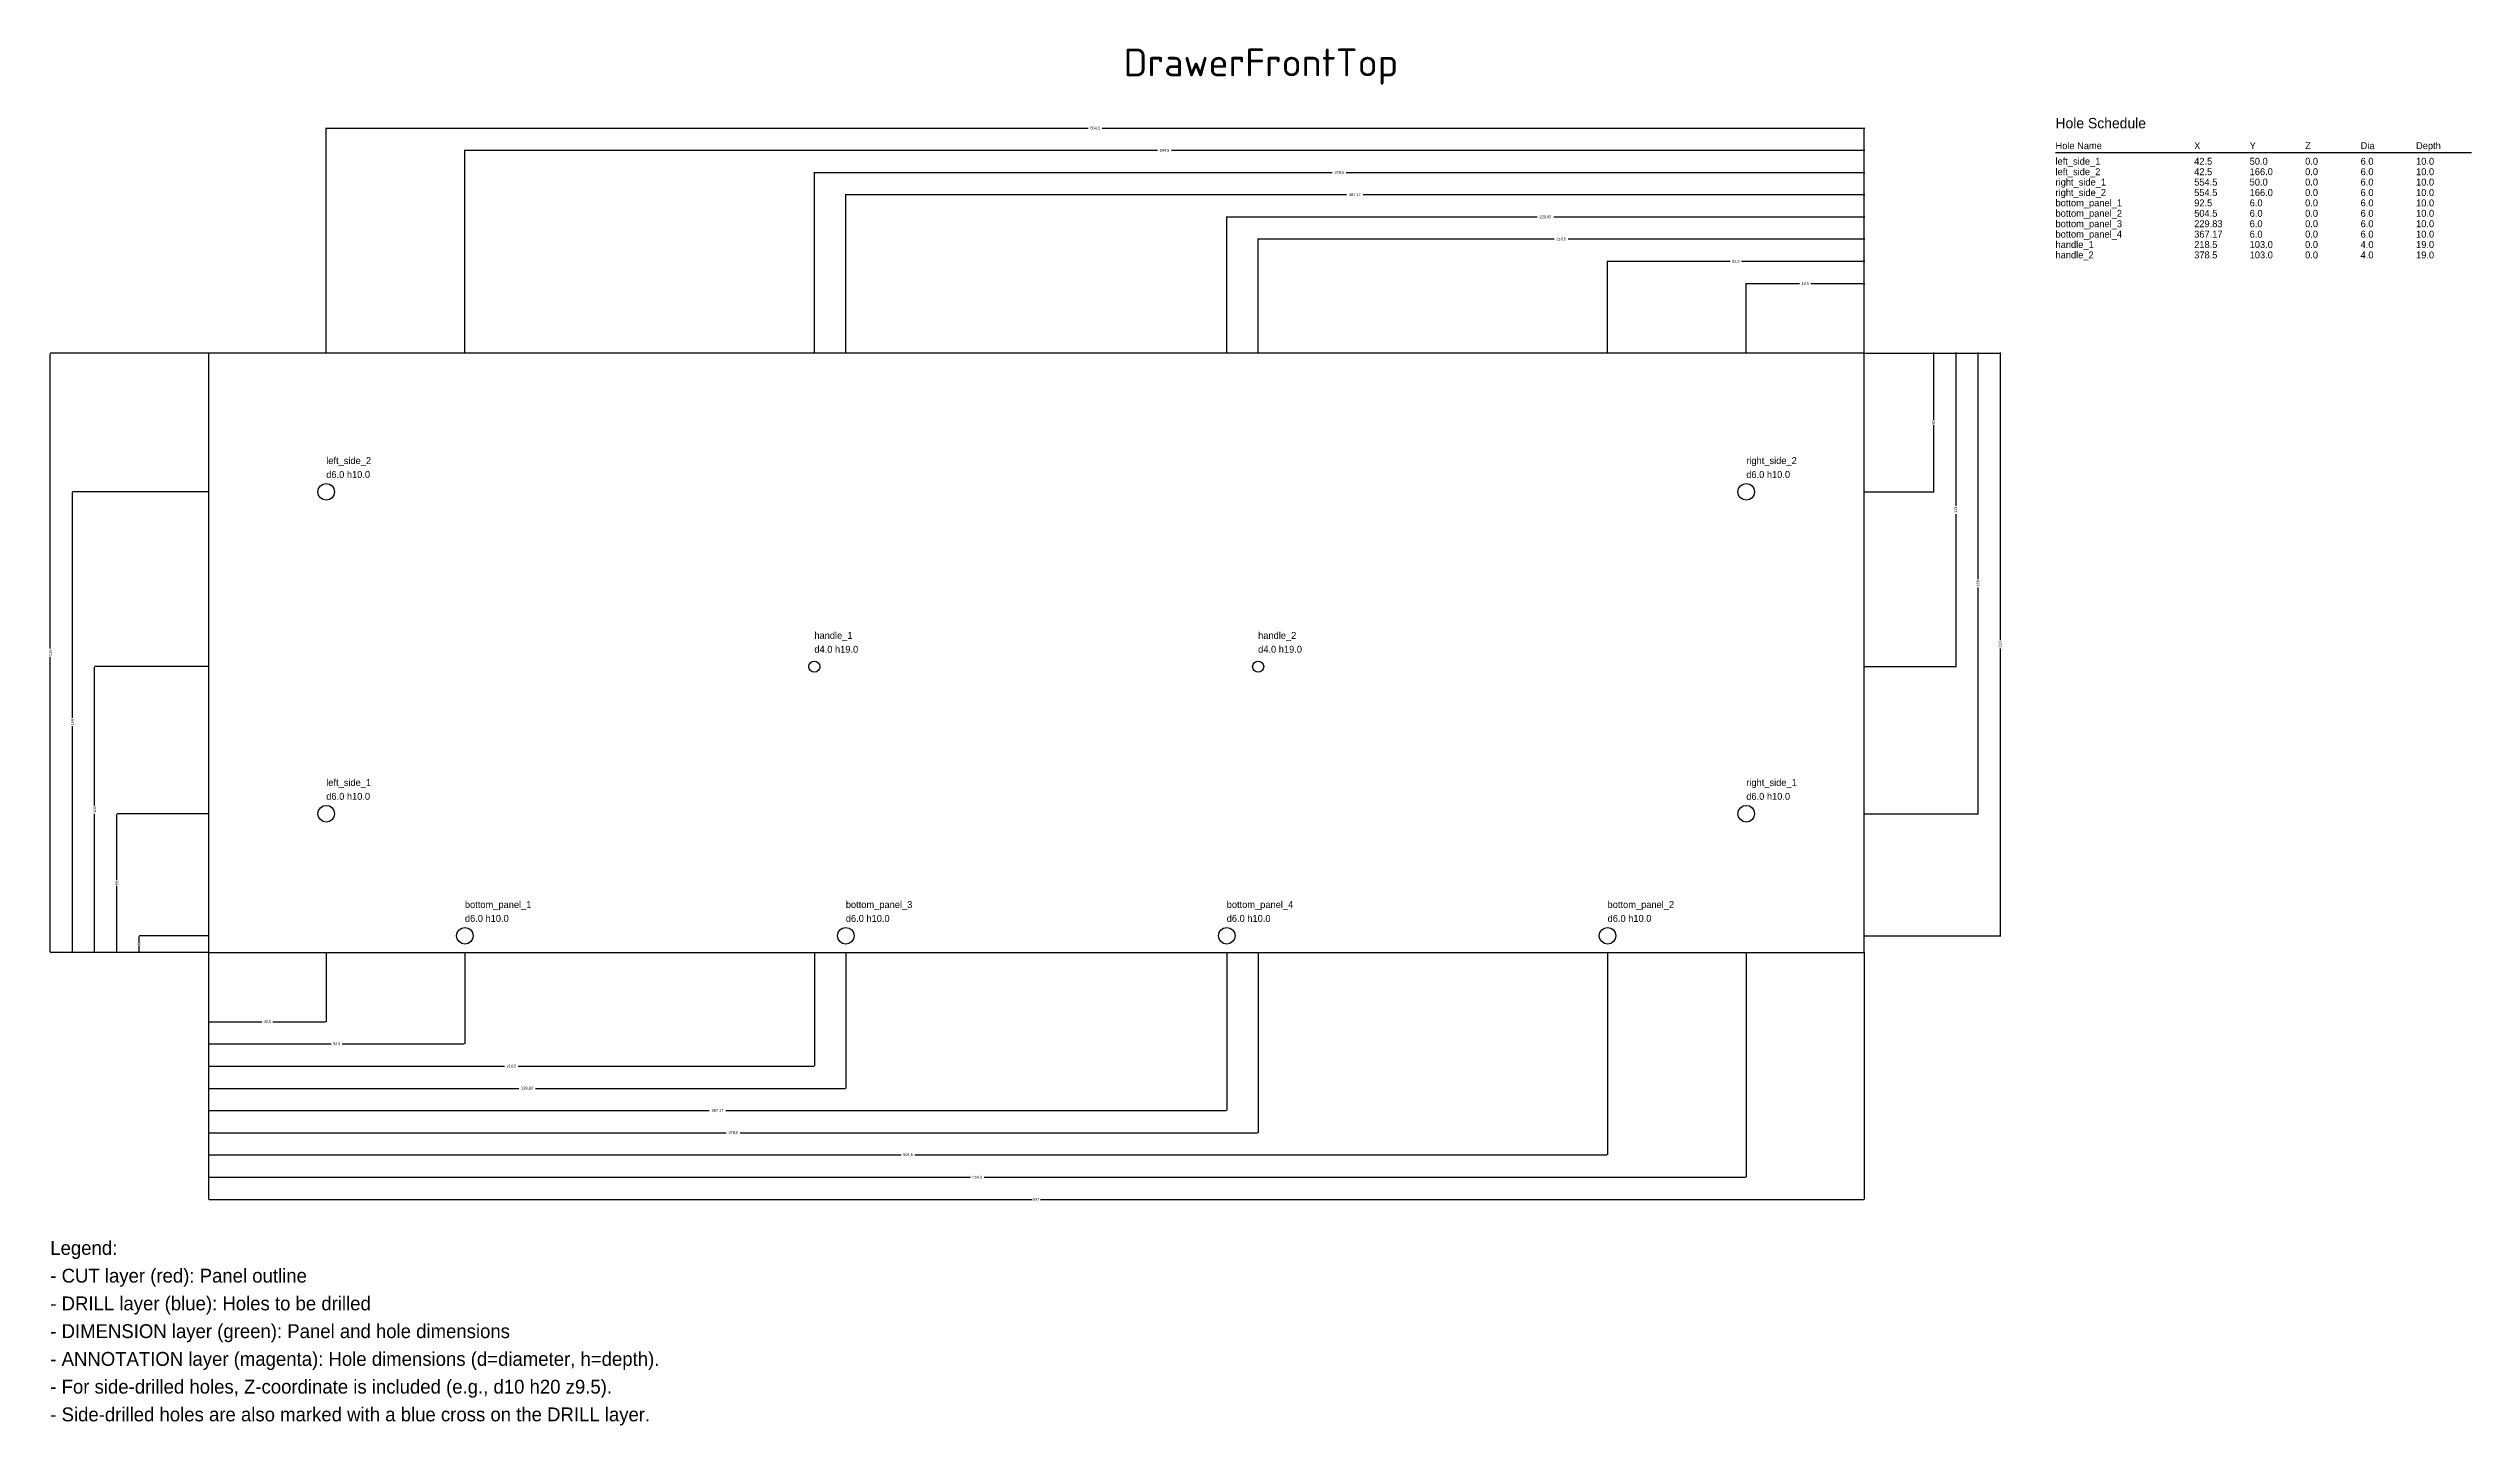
# Model space of a CAD drawing. Header units: millimetres. Extents: x -58 to 816, y -171 to 326.
import ezdxf
from ezdxf.enums import TextEntityAlignment as Align

# ---------------------------------------------------------------- set-up
doc = ezdxf.new("R2010")
doc.units = ezdxf.units.MM
for name, color, linetype in [('ANNOTATION', 6, 'Continuous'), ('CUT', 1, 'Continuous'), ('DIMENSION', 3, 'Continuous')]:
    doc.layers.add(name, color=color, linetype=linetype)
doc.styles.add('Title', font='ISOCPEUR.ttf')
doc.dimstyles.get("Standard").update_dxf_attribs({"dimtxt": 2.5, "dimasz": 2.5, "dimexe": 1.25, "dimexo": 0.625, "dimtad": 1, "dimtxsty": 'Standard', "dimcen": 2.5, "dimazin": 3, "dimtfac": 1, "dimtmove": 0, "dimatfit": 3})

# ---------------------------------------------------------------- blocks, each defined once
blk = doc.blocks.new('_CLOSEDFILLED')
at = {"color": 0, "linetype": 'ByBlock'}
blk.add_solid([(-1, 0.2), (0, 0), (-1, -0.2)], dxfattribs=at)
blk = doc.blocks.new('*D0')
for p, q in [((0, 0), (0, -25)), ((42.5, 0), (42.5, -25)), ((0.25, -25), (19.25, -25)), ((23.25, -25), (42.25, -25))]:
    blk.add_line(p, q)
at = {"layer": 'Defpoints'}
for p in [(0, 0), (42.5, 0), (0, -25)]:
    blk.add_point(p, dxfattribs=at)
at = {"layer": 'DIMENSION', "xscale": 0.25, "yscale": 0.25, "rotation": 180}
blk.add_blockref('_CLOSEDFILLED', (0, -25), dxfattribs=at)
at = {"layer": 'DIMENSION', "xscale": 0.25, "yscale": 0.25}
blk.add_blockref('_CLOSEDFILLED', (42.5, -25), dxfattribs=at)
at = {"layer": 'DIMENSION', "insert": (21.25, -25), "char_height": 1, "attachment_point": 5}
blk.add_mtext('42,5', dxfattribs=at)
blk = doc.blocks.new('*D2')
for p, q in [((0, 0), (0, -33)), ((92.5, 0), (92.5, -33)), ((0.25, -33), (44.25, -33)), ((48.25, -33), (92.25, -33))]:
    blk.add_line(p, q)
at = {"layer": 'Defpoints'}
for p in [(0, 0), (92.5, 0), (0, -33)]:
    blk.add_point(p, dxfattribs=at)
at = {"layer": 'DIMENSION', "xscale": 0.25, "yscale": 0.25, "rotation": 180}
blk.add_blockref('_CLOSEDFILLED', (0, -33), dxfattribs=at)
at = {"layer": 'DIMENSION', "xscale": 0.25, "yscale": 0.25}
blk.add_blockref('_CLOSEDFILLED', (92.5, -33), dxfattribs=at)
at = {"layer": 'DIMENSION', "insert": (46.25, -33), "char_height": 1, "attachment_point": 5}
blk.add_mtext('92,5', dxfattribs=at)
blk = doc.blocks.new('*D3')
for p, q in [((0, 0), (0, -41)), ((218.5, 0), (218.5, -41)), ((0.25, -41), (106.75, -41)), ((111.75, -41), (218.25, -41))]:
    blk.add_line(p, q)
at = {"layer": 'Defpoints'}
for p in [(0, 0), (218.5, 0), (0, -41)]:
    blk.add_point(p, dxfattribs=at)
at = {"layer": 'DIMENSION', "xscale": 0.25, "yscale": 0.25, "rotation": 180}
blk.add_blockref('_CLOSEDFILLED', (0, -41), dxfattribs=at)
at = {"layer": 'DIMENSION', "xscale": 0.25, "yscale": 0.25}
blk.add_blockref('_CLOSEDFILLED', (218.5, -41), dxfattribs=at)
at = {"layer": 'DIMENSION', "insert": (109.25, -41), "char_height": 1, "attachment_point": 5}
blk.add_mtext('218,5', dxfattribs=at)
blk = doc.blocks.new('*D4')
for p, q in [((0, 0), (0, -49)), ((229.83, 0), (229.83, -49)), ((0.25, -49), (111.915, -49)), ((117.915, -49), (229.58, -49))]:
    blk.add_line(p, q)
at = {"layer": 'Defpoints'}
for p in [(0, 0), (229.83, 0), (0, -49)]:
    blk.add_point(p, dxfattribs=at)
at = {"layer": 'DIMENSION', "xscale": 0.25, "yscale": 0.25, "rotation": 180}
blk.add_blockref('_CLOSEDFILLED', (0, -49), dxfattribs=at)
at = {"layer": 'DIMENSION', "xscale": 0.25, "yscale": 0.25}
blk.add_blockref('_CLOSEDFILLED', (229.83, -49), dxfattribs=at)
at = {"layer": 'DIMENSION', "insert": (114.915, -49), "char_height": 1, "attachment_point": 5}
blk.add_mtext('229,83', dxfattribs=at)
blk = doc.blocks.new('*D5')
for p, q in [((0, 0), (0, -57)), ((367.17, 0), (367.17, -57)), ((0.25, -57), (180.585, -57)), ((186.585, -57), (366.92, -57))]:
    blk.add_line(p, q)
at = {"layer": 'Defpoints'}
for p in [(0, 0), (367.17, 0), (0, -57)]:
    blk.add_point(p, dxfattribs=at)
at = {"layer": 'DIMENSION', "xscale": 0.25, "yscale": 0.25, "rotation": 180}
blk.add_blockref('_CLOSEDFILLED', (0, -57), dxfattribs=at)
at = {"layer": 'DIMENSION', "xscale": 0.25, "yscale": 0.25}
blk.add_blockref('_CLOSEDFILLED', (367.17, -57), dxfattribs=at)
at = {"layer": 'DIMENSION', "insert": (183.585, -57), "char_height": 1, "attachment_point": 5}
blk.add_mtext('367,17', dxfattribs=at)
blk = doc.blocks.new('*D6')
for p, q in [((0, 0), (0, -65)), ((378.5, 0), (378.5, -65)), ((0.25, -65), (186.75, -65)), ((191.75, -65), (378.25, -65))]:
    blk.add_line(p, q)
at = {"layer": 'Defpoints'}
for p in [(0, 0), (378.5, 0), (0, -65)]:
    blk.add_point(p, dxfattribs=at)
at = {"layer": 'DIMENSION', "xscale": 0.25, "yscale": 0.25, "rotation": 180}
blk.add_blockref('_CLOSEDFILLED', (0, -65), dxfattribs=at)
at = {"layer": 'DIMENSION', "xscale": 0.25, "yscale": 0.25}
blk.add_blockref('_CLOSEDFILLED', (378.5, -65), dxfattribs=at)
at = {"layer": 'DIMENSION', "insert": (189.25, -65), "char_height": 1, "attachment_point": 5}
blk.add_mtext('378,5', dxfattribs=at)
blk = doc.blocks.new('*D7')
for p, q in [((0, 0), (0, -73)), ((504.5, 0), (504.5, -73)), ((0.25, -73), (249.75, -73)), ((254.75, -73), (504.25, -73))]:
    blk.add_line(p, q)
at = {"layer": 'Defpoints'}
for p in [(0, 0), (504.5, 0), (0, -73)]:
    blk.add_point(p, dxfattribs=at)
at = {"layer": 'DIMENSION', "xscale": 0.25, "yscale": 0.25, "rotation": 180}
blk.add_blockref('_CLOSEDFILLED', (0, -73), dxfattribs=at)
at = {"layer": 'DIMENSION', "xscale": 0.25, "yscale": 0.25}
blk.add_blockref('_CLOSEDFILLED', (504.5, -73), dxfattribs=at)
at = {"layer": 'DIMENSION', "insert": (252.25, -73), "char_height": 1, "attachment_point": 5}
blk.add_mtext('504,5', dxfattribs=at)
blk = doc.blocks.new('*D8')
for p, q in [((0, 0), (0, -81)), ((554.5, 0), (554.5, -81)), ((0.25, -81), (274.75, -81)), ((279.75, -81), (554.25, -81))]:
    blk.add_line(p, q)
at = {"layer": 'Defpoints'}
for p in [(0, 0), (554.5, 0), (0, -81)]:
    blk.add_point(p, dxfattribs=at)
at = {"layer": 'DIMENSION', "xscale": 0.25, "yscale": 0.25, "rotation": 180}
blk.add_blockref('_CLOSEDFILLED', (0, -81), dxfattribs=at)
at = {"layer": 'DIMENSION', "xscale": 0.25, "yscale": 0.25}
blk.add_blockref('_CLOSEDFILLED', (554.5, -81), dxfattribs=at)
at = {"layer": 'DIMENSION', "insert": (277.25, -81), "char_height": 1, "attachment_point": 5}
blk.add_mtext('554,5', dxfattribs=at)
blk = doc.blocks.new('*D9')
for p, q in [((0, 0), (0, -89)), ((597, 0), (597, -89)), ((0.25, -89), (297, -89)), ((300, -89), (596.75, -89))]:
    blk.add_line(p, q)
at = {"layer": 'Defpoints'}
for p in [(0, 0), (597, 0), (0, -89)]:
    blk.add_point(p, dxfattribs=at)
at = {"layer": 'DIMENSION', "xscale": 0.25, "yscale": 0.25, "rotation": 180}
blk.add_blockref('_CLOSEDFILLED', (0, -89), dxfattribs=at)
at = {"layer": 'DIMENSION', "xscale": 0.25, "yscale": 0.25}
blk.add_blockref('_CLOSEDFILLED', (597, -89), dxfattribs=at)
at = {"layer": 'DIMENSION', "insert": (298.5, -89), "char_height": 1, "attachment_point": 5}
blk.add_mtext('597', dxfattribs=at)
blk = doc.blocks.new('*D10')
for p, q in [((573.75, 241), (554.25, 241)), ((554.5, 216), (554.5, 241)), ((597.25, 241), (577.75, 241)), ((597, 216), (597, 241))]:
    blk.add_line(p, q)
at = {"layer": 'Defpoints'}
for p in [(597, 241), (554.5, 216), (597, 216)]:
    blk.add_point(p, dxfattribs=at)
at = {"layer": 'DIMENSION', "xscale": 0.25, "yscale": 0.25}
blk.add_blockref('_CLOSEDFILLED', (554.5, 241), dxfattribs=at)
at = {"layer": 'DIMENSION', "xscale": 0.25, "yscale": 0.25, "rotation": 180}
blk.add_blockref('_CLOSEDFILLED', (597, 241), dxfattribs=at)
at = {"layer": 'DIMENSION', "insert": (575.75, 241), "char_height": 1, "attachment_point": 5}
blk.add_mtext('42,5', dxfattribs=at)
blk = doc.blocks.new('*D11')
for p, q in [((548.75, 249), (504.25, 249)), ((504.5, 216), (504.5, 249)), ((597.25, 249), (552.75, 249)), ((597, 216), (597, 249))]:
    blk.add_line(p, q)
at = {"layer": 'Defpoints'}
for p in [(597, 249), (504.5, 216), (597, 216)]:
    blk.add_point(p, dxfattribs=at)
at = {"layer": 'DIMENSION', "xscale": 0.25, "yscale": 0.25}
blk.add_blockref('_CLOSEDFILLED', (504.5, 249), dxfattribs=at)
at = {"layer": 'DIMENSION', "xscale": 0.25, "yscale": 0.25, "rotation": 180}
blk.add_blockref('_CLOSEDFILLED', (597, 249), dxfattribs=at)
at = {"layer": 'DIMENSION', "insert": (550.75, 249), "char_height": 1, "attachment_point": 5}
blk.add_mtext('92,5', dxfattribs=at)
blk = doc.blocks.new('*D12')
for p, q in [((485.25, 257), (378.25, 257)), ((378.5, 216), (378.5, 257)), ((597.25, 257), (490.25, 257)), ((597, 216), (597, 257))]:
    blk.add_line(p, q)
at = {"layer": 'Defpoints'}
for p in [(597, 257), (378.5, 216), (597, 216)]:
    blk.add_point(p, dxfattribs=at)
at = {"layer": 'DIMENSION', "xscale": 0.25, "yscale": 0.25}
blk.add_blockref('_CLOSEDFILLED', (378.5, 257), dxfattribs=at)
at = {"layer": 'DIMENSION', "xscale": 0.25, "yscale": 0.25, "rotation": 180}
blk.add_blockref('_CLOSEDFILLED', (597, 257), dxfattribs=at)
at = {"layer": 'DIMENSION', "insert": (487.75, 257), "char_height": 1, "attachment_point": 5}
blk.add_mtext('218,5', dxfattribs=at)
blk = doc.blocks.new('*D13')
for p, q in [((479.085, 265), (366.92, 265)), ((367.17, 216), (367.17, 265)), ((597.25, 265), (485.085, 265)), ((597, 216), (597, 265))]:
    blk.add_line(p, q)
at = {"layer": 'Defpoints'}
for p in [(597, 265), (367.17, 216), (597, 216)]:
    blk.add_point(p, dxfattribs=at)
at = {"layer": 'DIMENSION', "xscale": 0.25, "yscale": 0.25}
blk.add_blockref('_CLOSEDFILLED', (367.17, 265), dxfattribs=at)
at = {"layer": 'DIMENSION', "xscale": 0.25, "yscale": 0.25, "rotation": 180}
blk.add_blockref('_CLOSEDFILLED', (597, 265), dxfattribs=at)
at = {"layer": 'DIMENSION', "insert": (482.085, 265), "char_height": 1, "attachment_point": 5}
blk.add_mtext('229,83', dxfattribs=at)
blk = doc.blocks.new('*D14')
for p, q in [((410.415, 273), (229.58, 273)), ((229.83, 216), (229.83, 273)), ((597.25, 273), (416.415, 273)), ((597, 216), (597, 273))]:
    blk.add_line(p, q)
at = {"layer": 'Defpoints'}
for p in [(597, 273), (229.83, 216), (597, 216)]:
    blk.add_point(p, dxfattribs=at)
at = {"layer": 'DIMENSION', "xscale": 0.25, "yscale": 0.25}
blk.add_blockref('_CLOSEDFILLED', (229.83, 273), dxfattribs=at)
at = {"layer": 'DIMENSION', "xscale": 0.25, "yscale": 0.25, "rotation": 180}
blk.add_blockref('_CLOSEDFILLED', (597, 273), dxfattribs=at)
at = {"layer": 'DIMENSION', "insert": (413.415, 273), "char_height": 1, "attachment_point": 5}
blk.add_mtext('367,17', dxfattribs=at)
blk = doc.blocks.new('*D15')
for p, q in [((405.25, 281), (218.25, 281)), ((218.5, 216), (218.5, 281)), ((597.25, 281), (410.25, 281)), ((597, 216), (597, 281))]:
    blk.add_line(p, q)
at = {"layer": 'Defpoints'}
for p in [(597, 281), (218.5, 216), (597, 216)]:
    blk.add_point(p, dxfattribs=at)
at = {"layer": 'DIMENSION', "xscale": 0.25, "yscale": 0.25}
blk.add_blockref('_CLOSEDFILLED', (218.5, 281), dxfattribs=at)
at = {"layer": 'DIMENSION', "xscale": 0.25, "yscale": 0.25, "rotation": 180}
blk.add_blockref('_CLOSEDFILLED', (597, 281), dxfattribs=at)
at = {"layer": 'DIMENSION', "insert": (407.75, 281), "char_height": 1, "attachment_point": 5}
blk.add_mtext('378,5', dxfattribs=at)
blk = doc.blocks.new('*D16')
for p, q in [((342.25, 289), (92.25, 289)), ((92.5, 216), (92.5, 289)), ((597.25, 289), (347.25, 289)), ((597, 216), (597, 289))]:
    blk.add_line(p, q)
at = {"layer": 'Defpoints'}
for p in [(597, 289), (92.5, 216), (597, 216)]:
    blk.add_point(p, dxfattribs=at)
at = {"layer": 'DIMENSION', "xscale": 0.25, "yscale": 0.25}
blk.add_blockref('_CLOSEDFILLED', (92.5, 289), dxfattribs=at)
at = {"layer": 'DIMENSION', "xscale": 0.25, "yscale": 0.25, "rotation": 180}
blk.add_blockref('_CLOSEDFILLED', (597, 289), dxfattribs=at)
at = {"layer": 'DIMENSION', "insert": (344.75, 289), "char_height": 1, "attachment_point": 5}
blk.add_mtext('504,5', dxfattribs=at)
blk = doc.blocks.new('*D17')
for p, q in [((317.25, 297), (42.25, 297)), ((42.5, 216), (42.5, 297)), ((597.25, 297), (322.25, 297)), ((597, 216), (597, 297))]:
    blk.add_line(p, q)
at = {"layer": 'Defpoints'}
for p in [(597, 297), (42.5, 216), (597, 216)]:
    blk.add_point(p, dxfattribs=at)
at = {"layer": 'DIMENSION', "xscale": 0.25, "yscale": 0.25}
blk.add_blockref('_CLOSEDFILLED', (42.5, 297), dxfattribs=at)
at = {"layer": 'DIMENSION', "xscale": 0.25, "yscale": 0.25, "rotation": 180}
blk.add_blockref('_CLOSEDFILLED', (597, 297), dxfattribs=at)
at = {"layer": 'DIMENSION', "insert": (319.75, 297), "char_height": 1, "attachment_point": 5}
blk.add_mtext('554,5', dxfattribs=at)
blk = doc.blocks.new('*D18')
for p, q in [((0, 6), (-25, 6)), ((-25, 3.5), (-25, 5.75)), ((-25, 0.25), (-25, 2.5)), ((0, 0), (-25, 0))]:
    blk.add_line(p, q)
at = {"layer": 'Defpoints'}
for p in [(-25, 0), (0, 6), (0, 0)]:
    blk.add_point(p, dxfattribs=at)
at = {"layer": 'DIMENSION', "xscale": 0.25, "yscale": 0.25}
for p, rotation in [((-25, 6), 90), ((-25, 0), 270)]:
    blk.add_blockref('_CLOSEDFILLED', p, dxfattribs=dict(at, rotation=rotation))
at = {"layer": 'DIMENSION', "insert": (-25, 3), "char_height": 1, "attachment_point": 5, "rotation": 90}
blk.add_mtext('6', dxfattribs=at)
blk = doc.blocks.new('*D19')
for p, q in [((0, 50), (-33, 50)), ((-33, 26), (-33, 49.75)), ((-33, 0.25), (-33, 24)), ((0, 0), (-33, 0))]:
    blk.add_line(p, q)
at = {"layer": 'Defpoints'}
for p in [(0, 50), (-33, 0), (0, 0)]:
    blk.add_point(p, dxfattribs=at)
at = {"layer": 'DIMENSION', "xscale": 0.25, "yscale": 0.25}
for p, rotation in [((-33, 50), 90), ((-33, 0), 270)]:
    blk.add_blockref('_CLOSEDFILLED', p, dxfattribs=dict(at, rotation=rotation))
at = {"layer": 'DIMENSION', "insert": (-33, 25), "char_height": 1, "attachment_point": 5, "rotation": 90}
blk.add_mtext('50', dxfattribs=at)
blk = doc.blocks.new('*D20')
for p, q in [((0, 103), (-41, 103)), ((-41, 53), (-41, 102.75)), ((-41, 0.25), (-41, 50)), ((0, 0), (-41, 0))]:
    blk.add_line(p, q)
at = {"layer": 'Defpoints'}
for p in [(0, 103), (-41, 0), (0, 0)]:
    blk.add_point(p, dxfattribs=at)
at = {"layer": 'DIMENSION', "xscale": 0.25, "yscale": 0.25}
for p, rotation in [((-41, 103), 90), ((-41, 0), 270)]:
    blk.add_blockref('_CLOSEDFILLED', p, dxfattribs=dict(at, rotation=rotation))
at = {"layer": 'DIMENSION', "insert": (-41, 51.5), "char_height": 1, "attachment_point": 5, "rotation": 90}
blk.add_mtext('103', dxfattribs=at)
blk = doc.blocks.new('*D21')
for p, q in [((0, 166), (-49, 166)), ((-49, 84.5), (-49, 165.75)), ((-49, 0.25), (-49, 81.5)), ((0, 0), (-49, 0))]:
    blk.add_line(p, q)
at = {"layer": 'Defpoints'}
for p in [(0, 166), (-49, 0), (0, 0)]:
    blk.add_point(p, dxfattribs=at)
at = {"layer": 'DIMENSION', "xscale": 0.25, "yscale": 0.25}
for p, rotation in [((-49, 166), 90), ((-49, 0), 270)]:
    blk.add_blockref('_CLOSEDFILLED', p, dxfattribs=dict(at, rotation=rotation))
at = {"layer": 'DIMENSION', "insert": (-49, 83), "char_height": 1, "attachment_point": 5, "rotation": 90}
blk.add_mtext('166', dxfattribs=at)
blk = doc.blocks.new('*D22')
for p, q in [((0, 216), (-57, 216)), ((-57, 109.5), (-57, 215.75)), ((-57, 0.25), (-57, 106.5)), ((0, 0), (-57, 0))]:
    blk.add_line(p, q)
at = {"layer": 'Defpoints'}
for p in [(0, 216), (-57, 0), (0, 0)]:
    blk.add_point(p, dxfattribs=at)
at = {"layer": 'DIMENSION', "xscale": 0.25, "yscale": 0.25}
for p, rotation in [((-57, 216), 90), ((-57, 0), 270)]:
    blk.add_blockref('_CLOSEDFILLED', p, dxfattribs=dict(at, rotation=rotation))
at = {"layer": 'DIMENSION', "insert": (-57, 108), "char_height": 1, "attachment_point": 5, "rotation": 90}
blk.add_mtext('216', dxfattribs=at)
blk = doc.blocks.new('*D23')
for p, q in [((597, 216), (622, 216)), ((622, 216.25), (622, 192)), ((622, 190), (622, 165.75)), ((597, 166), (622, 166))]:
    blk.add_line(p, q)
at = {"layer": 'Defpoints'}
for p in [(597, 216), (622, 216), (597, 166)]:
    blk.add_point(p, dxfattribs=at)
at = {"layer": 'DIMENSION', "xscale": 0.25, "yscale": 0.25}
for p, rotation in [((622, 216), 270), ((622, 166), 90)]:
    blk.add_blockref('_CLOSEDFILLED', p, dxfattribs=dict(at, rotation=rotation))
at = {"layer": 'DIMENSION', "insert": (622, 191), "char_height": 1, "attachment_point": 5, "rotation": 90}
blk.add_mtext('50', dxfattribs=at)
blk = doc.blocks.new('*D24')
for p, q in [((597, 216), (630, 216)), ((630, 216.25), (630, 161)), ((630, 158), (630, 102.75)), ((597, 103), (630, 103))]:
    blk.add_line(p, q)
at = {"layer": 'Defpoints'}
for p in [(597, 216), (630, 216), (597, 103)]:
    blk.add_point(p, dxfattribs=at)
at = {"layer": 'DIMENSION', "xscale": 0.25, "yscale": 0.25}
for p, rotation in [((630, 216), 270), ((630, 103), 90)]:
    blk.add_blockref('_CLOSEDFILLED', p, dxfattribs=dict(at, rotation=rotation))
at = {"layer": 'DIMENSION', "insert": (630, 159.5), "char_height": 1, "attachment_point": 5, "rotation": 90}
blk.add_mtext('113', dxfattribs=at)
blk = doc.blocks.new('*D25')
for p, q in [((597, 216), (638, 216)), ((638, 216.25), (638, 134.5)), ((638, 131.5), (638, 49.75)), ((597, 50), (638, 50))]:
    blk.add_line(p, q)
at = {"layer": 'Defpoints'}
for p in [(597, 216), (638, 216), (597, 50)]:
    blk.add_point(p, dxfattribs=at)
at = {"layer": 'DIMENSION', "xscale": 0.25, "yscale": 0.25}
for p, rotation in [((638, 216), 270), ((638, 50), 90)]:
    blk.add_blockref('_CLOSEDFILLED', p, dxfattribs=dict(at, rotation=rotation))
at = {"layer": 'DIMENSION', "insert": (638, 133), "char_height": 1, "attachment_point": 5, "rotation": 90}
blk.add_mtext('166', dxfattribs=at)
blk = doc.blocks.new('*D26')
for p, q in [((597, 216), (646, 216)), ((646, 216.25), (646, 112.5)), ((646, 109.5), (646, 5.75)), ((597, 6), (646, 6))]:
    blk.add_line(p, q)
at = {"layer": 'Defpoints'}
for p in [(597, 216), (646, 216), (597, 6)]:
    blk.add_point(p, dxfattribs=at)
at = {"layer": 'DIMENSION', "xscale": 0.25, "yscale": 0.25}
for p, rotation in [((646, 216), 270), ((646, 6), 90)]:
    blk.add_blockref('_CLOSEDFILLED', p, dxfattribs=dict(at, rotation=rotation))
at = {"layer": 'DIMENSION', "insert": (646, 111), "char_height": 1, "attachment_point": 5, "rotation": 90}
blk.add_mtext('210', dxfattribs=at)

msp = doc.modelspace()

# ---------------------------------------------------------------- linework, layer by layer
at = {"layer": 'ANNOTATION'}
msp.add_line((666, 288.25), (816, 288.25), dxfattribs=at)
at = {"layer": 'CUT'}
for p, q in [((597, 216), (0, 216)), ((0, 216), (0, 0)), ((597, 0), (597, 216)), ((39.5, 166), (39.7284, 167.148)), ((39.7284, 164.852), (39.5, 166)), ((39.7284, 167.148), (40.3787, 168.121)), ((40.3787, 168.121), (41.3519, 168.772)), ((41.3519, 168.772), (42.5, 169)), ((42.5, 169), (43.648, 168.772)), ((43.648, 168.772), (44.6213, 168.121)), ((44.6213, 168.121), (45.2716, 167.148)), ((45.2716, 167.148), (45.5, 166)), ((45.5, 166), (45.2716, 164.852)), ((551.5, 166), (551.728, 167.148)), ((551.728, 164.852), (551.5, 166)), ((551.728, 167.148), (552.379, 168.121)), ((552.379, 168.121), (553.352, 168.772)), ((553.352, 168.772), (554.5, 169)), ((554.5, 169), (555.648, 168.772)), ((555.648, 168.772), (556.621, 168.121)), ((556.621, 168.121), (557.272, 167.148)), ((557.272, 167.148), (557.5, 166)), ((557.5, 166), (557.272, 164.852)), ((40.3787, 163.879), (39.7284, 164.852)), ((41.3519, 163.228), (40.3787, 163.879)), ((42.5, 163), (41.3519, 163.228)), ((43.648, 163.228), (42.5, 163)), ((44.6213, 163.879), (43.648, 163.228)), ((45.2716, 164.852), (44.6213, 163.879)), ((552.379, 163.879), (551.728, 164.852)), ((553.352, 163.228), (552.379, 163.879)), ((554.5, 163), (553.352, 163.228)), ((555.648, 163.228), (554.5, 163)), ((556.621, 163.879), (555.648, 163.228)), ((557.272, 164.852), (556.621, 163.879)), ((217.086, 104.414), (217.735, 104.848)), ((217.735, 104.848), (218.5, 105)), ((218.5, 105), (219.265, 104.848)), ((219.265, 104.848), (219.914, 104.414)), ((377.086, 104.414), (377.735, 104.848)), ((377.735, 104.848), (378.5, 105)), ((378.5, 105), (379.265, 104.848)), ((379.265, 104.848), (379.914, 104.414)), ((216.5, 103), (216.652, 103.765)), ((216.652, 102.235), (216.5, 103)), ((216.652, 103.765), (217.086, 104.414)), ((217.086, 101.586), (216.652, 102.235)), ((217.735, 101.152), (217.086, 101.586)), ((218.5, 101), (217.735, 101.152)), ((219.265, 101.152), (218.5, 101)), ((219.914, 101.586), (219.265, 101.152)), ((219.914, 104.414), (220.348, 103.765)), ((220.348, 102.235), (219.914, 101.586)), ((220.348, 103.765), (220.5, 103)), ((220.5, 103), (220.348, 102.235)), ((376.5, 103), (376.652, 103.765)), ((376.652, 102.235), (376.5, 103)), ((376.652, 103.765), (377.086, 104.414)), ((377.086, 101.586), (376.652, 102.235)), ((377.735, 101.152), (377.086, 101.586)), ((378.5, 101), (377.735, 101.152)), ((379.265, 101.152), (378.5, 101)), ((379.914, 101.586), (379.265, 101.152)), ((379.914, 104.414), (380.348, 103.765)), ((380.348, 102.235), (379.914, 101.586)), ((380.348, 103.765), (380.5, 103)), ((380.5, 103), (380.348, 102.235)), ((40.3787, 52.1213), (41.3519, 52.7716)), ((41.3519, 52.7716), (42.5, 53)), ((42.5, 53), (43.648, 52.7716)), ((43.648, 52.7716), (44.6213, 52.1213)), ((552.379, 52.1213), (553.352, 52.7716)), ((553.352, 52.7716), (554.5, 53)), ((554.5, 53), (555.648, 52.7716)), ((555.648, 52.7716), (556.621, 52.1213)), ((39.5, 50), (39.7284, 51.148)), ((39.7284, 48.8519), (39.5, 50)), ((39.7284, 51.148), (40.3787, 52.1213)), ((40.3787, 47.8787), (39.7284, 48.8519)), ((41.3519, 47.2284), (40.3787, 47.8787)), ((42.5, 47), (41.3519, 47.2284)), ((43.648, 47.2284), (42.5, 47)), ((44.6213, 47.8787), (43.648, 47.2284)), ((44.6213, 52.1213), (45.2716, 51.148)), ((45.2716, 48.8519), (44.6213, 47.8787)), ((45.2716, 51.148), (45.5, 50)), ((45.5, 50), (45.2716, 48.8519)), ((551.5, 50), (551.728, 51.148)), ((551.728, 48.8519), (551.5, 50)), ((551.728, 51.148), (552.379, 52.1213)), ((552.379, 47.8787), (551.728, 48.8519)), ((553.352, 47.2284), (552.379, 47.8787)), ((554.5, 47), (553.352, 47.2284)), ((555.648, 47.2284), (554.5, 47)), ((556.621, 47.8787), (555.648, 47.2284)), ((556.621, 52.1213), (557.272, 51.148)), ((557.272, 48.8519), (556.621, 47.8787)), ((557.272, 51.148), (557.5, 50)), ((557.5, 50), (557.272, 48.8519)), ((90.3787, 8.12132), (91.3519, 8.77164)), ((91.3519, 8.77164), (92.5, 9)), ((92.5, 9), (93.648, 8.77164)), ((93.648, 8.77164), (94.6213, 8.12132)), ((227.712, 8.12132), (228.685, 8.77164)), ((228.685, 8.77164), (229.833, 9)), ((229.833, 9), (230.981, 8.77164)), ((230.981, 8.77164), (231.955, 8.12132)), ((365.045, 8.12132), (366.019, 8.77164)), ((366.019, 8.77164), (367.167, 9)), ((367.167, 9), (368.315, 8.77164)), ((368.315, 8.77164), (369.288, 8.12132)), ((502.379, 8.12132), (503.352, 8.77164)), ((503.352, 8.77164), (504.5, 9)), ((504.5, 9), (505.648, 8.77164)), ((505.648, 8.77164), (506.621, 8.12132)), ((0, 0), (597, 0)), ((89.5, 6), (89.7284, 7.14805)), ((89.7284, 4.85195), (89.5, 6)), ((89.7284, 7.14805), (90.3787, 8.12132)), ((90.3787, 3.87868), (89.7284, 4.85195)), ((91.3519, 3.22836), (90.3787, 3.87868)), ((92.5, 3), (91.3519, 3.22836)), ((93.648, 3.22836), (92.5, 3)), ((94.6213, 3.87868), (93.648, 3.22836)), ((94.6213, 8.12132), (95.2716, 7.14805)), ((95.2716, 4.85195), (94.6213, 3.87868)), ((95.2716, 7.14805), (95.5, 6)), ((95.5, 6), (95.2716, 4.85195)), ((226.833, 6), (227.062, 7.14805)), ((227.062, 4.85195), (226.833, 6)), ((227.062, 7.14805), (227.712, 8.12132)), ((227.712, 3.87868), (227.062, 4.85195)), ((228.685, 3.22836), (227.712, 3.87868)), ((229.833, 3), (228.685, 3.22836)), ((230.981, 3.22836), (229.833, 3)), ((231.955, 3.87868), (230.981, 3.22836)), ((231.955, 8.12132), (232.605, 7.14805)), ((232.605, 4.85195), (231.955, 3.87868)), ((232.605, 7.14805), (232.833, 6)), ((232.833, 6), (232.605, 4.85195)), ((364.167, 6), (364.395, 7.14805)), ((364.395, 4.85195), (364.167, 6)), ((364.395, 7.14805), (365.045, 8.12132)), ((365.045, 3.87868), (364.395, 4.85195)), ((366.019, 3.22836), (365.045, 3.87868)), ((367.167, 3), (366.019, 3.22836)), ((368.315, 3.22836), (367.167, 3)), ((369.288, 3.87868), (368.315, 3.22836)), ((369.288, 8.12132), (369.938, 7.14805)), ((369.938, 4.85195), (369.288, 3.87868)), ((369.938, 7.14805), (370.167, 6)), ((370.167, 6), (369.938, 4.85195)), ((501.5, 6), (501.728, 7.14805)), ((501.728, 4.85195), (501.5, 6)), ((501.728, 7.14805), (502.379, 8.12132)), ((502.379, 3.87868), (501.728, 4.85195)), ((503.352, 3.22836), (502.379, 3.87868)), ((504.5, 3), (503.352, 3.22836)), ((505.648, 3.22836), (504.5, 3)), ((506.621, 3.87868), (505.648, 3.22836)), ((506.621, 8.12132), (507.272, 7.14805)), ((507.272, 4.85195), (506.621, 3.87868)), ((507.272, 7.14805), (507.5, 6)), ((507.5, 6), (507.272, 4.85195))]:
    msp.add_line(p, q, dxfattribs=at)

# ---------------------------------------------------------------- texts
at = {"layer": 'ANNOTATION', "style": 'Title'}
msp.add_text('DrawerFrontTop', height=10, dxfattribs=at).set_placement((379.5, 320.75), align=Align.MIDDLE_CENTER)
at = {"layer": 'ANNOTATION'}
for s, height, p in [('Hole Schedule', 3.75, (666, 297)), ('Hole Name', 2.5, (666, 289.5)), ('X', 2.5, (716, 289.5)), ('Y', 2.5, (736, 289.5)), ('Z', 2.5, (756, 289.5)), ('Dia', 2.5, (776, 289.5)), ('Depth', 2.5, (796, 289.5)), ('left_side_1', 2.5, (666, 283.875)), ('left_side_2', 2.5, (666, 280.125)), ('42.5', 2.5, (716, 283.875)), ('42.5', 2.5, (716, 280.125)), ('50.0', 2.5, (736, 283.875)), ('166.0', 2.5, (736, 280.125)), ('0.0', 2.5, (756, 283.875)), ('0.0', 2.5, (756, 280.125)), ('6.0', 2.5, (776, 283.875)), ('6.0', 2.5, (776, 280.125)), ('10.0', 2.5, (796, 283.875)), ('10.0', 2.5, (796, 280.125)), ('bottom_panel_1', 2.5, (666, 268.875)), ('right_side_1', 2.5, (666, 276.375)), ('right_side_2', 2.5, (666, 272.625)), ('554.5', 2.5, (716, 276.375)), ('554.5', 2.5, (716, 272.625)), ('92.5', 2.5, (716, 268.875)), ('50.0', 2.5, (736, 276.375)), ('6.0', 2.5, (736, 268.875)), ('166.0', 2.5, (736, 272.625)), ('0.0', 2.5, (756, 276.375)), ('0.0', 2.5, (756, 272.625)), ('0.0', 2.5, (756, 268.875)), ('6.0', 2.5, (776, 276.375)), ('6.0', 2.5, (776, 272.625)), ('6.0', 2.5, (776, 268.875)), ('10.0', 2.5, (796, 276.375)), ('10.0', 2.5, (796, 272.625)), ('10.0', 2.5, (796, 268.875)), ('bottom_panel_2', 2.5, (666, 265.125)), ('bottom_panel_3', 2.5, (666, 261.375)), ('504.5', 2.5, (716, 265.125)), ('229.83', 2.5, (716, 261.375)), ('6.0', 2.5, (736, 265.125)), ('6.0', 2.5, (736, 261.375)), ('0.0', 2.5, (756, 265.125)), ('0.0', 2.5, (756, 261.375)), ('6.0', 2.5, (776, 265.125)), ('6.0', 2.5, (776, 261.375)), ('10.0', 2.5, (796, 265.125)), ('10.0', 2.5, (796, 261.375)), ('bottom_panel_4', 2.5, (666, 257.625)), ('handle_1', 2.5, (666, 253.875)), ('367.17', 2.5, (716, 257.625)), ('218.5', 2.5, (716, 253.875)), ('6.0', 2.5, (736, 257.625)), ('103.0', 2.5, (736, 253.875)), ('0.0', 2.5, (756, 257.625)), ('0.0', 2.5, (756, 253.875)), ('4.0', 2.5, (776, 253.875)), ('6.0', 2.5, (776, 257.625)), ('10.0', 2.5, (796, 257.625)), ('19.0', 2.5, (796, 253.875)), ('handle_2', 2.5, (666, 250.125)), ('378.5', 2.5, (716, 250.125)), ('103.0', 2.5, (736, 250.125)), ('0.0', 2.5, (756, 250.125)), ('4.0', 2.5, (776, 250.125)), ('19.0', 2.5, (796, 250.125)), ('left_side_2', 2.5, (42.5, 176)), ('right_side_2', 2.5, (554.5, 176)), ('d6.0 h10.0', 2.5, (42.5, 171)), ('d6.0 h10.0', 2.5, (554.5, 171)), ('handle_1', 2.5, (218.5, 113)), ('handle_2', 2.5, (378.5, 113)), ('d4.0 h19.0', 2.5, (218.5, 108)), ('d4.0 h19.0', 2.5, (378.5, 108)), ('left_side_1', 2.5, (42.5, 60)), ('right_side_1', 2.5, (554.5, 60)), ('d6.0 h10.0', 2.5, (42.5, 55)), ('d6.0 h10.0', 2.5, (554.5, 55)), ('bottom_panel_1', 2.5, (92.5, 16)), ('bottom_panel_3', 2.5, (229.833, 16)), ('bottom_panel_4', 2.5, (367.167, 16)), ('bottom_panel_2', 2.5, (504.5, 16)), ('d6.0 h10.0', 2.5, (92.5, 11)), ('d6.0 h10.0', 2.5, (229.833, 11)), ('d6.0 h10.0', 2.5, (367.167, 11)), ('d6.0 h10.0', 2.5, (504.5, 11)), ('Legend:', 5, (-57, -109)), ('- CUT layer (red): Panel outline', 5, (-57, -119)), ('- DRILL layer (blue): Holes to be drilled', 5, (-57, -129)), ('- DIMENSION layer (green): Panel and hole dimensions', 5, (-57, -139)), ('- ANNOTATION layer (magenta): Hole dimensions (d=diameter, h=depth).', 5, (-57, -149)), ('- For side-drilled holes, Z-coordinate is included (e.g., d10 h20 z9.5).', 5, (-57, -159)), ('- Side-drilled holes are also marked with a blue cross on the DRILL layer.', 5, (-57, -169))]:
    msp.add_text(s, height=height, dxfattribs=at).set_placement(p)

# ---------------------------------------------------------------- dimensions: what is measured, and where the dimension line sits
at = {"layer": 'DIMENSION'}
for base, p1, p2, picture, middle in [((597, 297), (597, 216), (42.5, 216), '*D17', (319.75, 297)), ((597, 289), (597, 216), (92.5, 216), '*D16', (344.75, 289)), ((597, 281), (597, 216), (218.5, 216), '*D15', (407.75, 281)), ((597, 273), (597, 216), (229.83, 216), '*D14', (413.415, 273)), ((597, 265), (597, 216), (367.17, 216), '*D13', (482.085, 265)), ((597, 257), (597, 216), (378.5, 216), '*D12', (487.75, 257)), ((597, 249), (597, 216), (504.5, 216), '*D11', (550.75, 249)), ((597, 241), (597, 216), (554.5, 216), '*D10', (575.75, 241)), ((0, -25), (0, 0), (42.5, 0), '*D0', (21.25, -25)), ((0, -33), (0, 0), (92.5, 0), '*D2', (46.25, -33)), ((0, -41), (0, 0), (218.5, 0), '*D3', (109.25, -41)), ((0, -49), (0, 0), (229.83, 0), '*D4', (114.915, -49)), ((0, -57), (0, 0), (367.17, 0), '*D5', (183.585, -57)), ((0, -65), (0, 0), (378.5, 0), '*D6', (189.25, -65)), ((0, -73), (0, 0), (504.5, 0), '*D7', (252.25, -73)), ((0, -81), (0, 0), (554.5, 0), '*D8', (277.25, -81)), ((0, -89), (0, 0), (597, 0), '*D9', (298.5, -89))]:
    dim = msp.add_linear_dim(base=base, p1=p1, p2=p2, dimstyle='Standard', dxfattribs=at)
    dim.commit()
    dim.dimension.update_dxf_attribs({"geometry": picture, "text_midpoint": middle})
for base, p1, p2, picture, middle in [((-57, 0), (0, 0), (0, 216), '*D22', (-57, 108)), ((622, 216), (597, 216), (597, 166), '*D23', (622, 191)), ((630, 216), (597, 216), (597, 103), '*D24', (630, 159.5)), ((638, 216), (597, 216), (597, 50), '*D25', (638, 133)), ((646, 216), (597, 216), (597, 6), '*D26', (646, 111)), ((-49, 0), (0, 0), (0, 166), '*D21', (-49, 83)), ((-41, 0), (0, 0), (0, 103), '*D20', (-41, 51.5)), ((-33, 0), (0, 0), (0, 50), '*D19', (-33, 25)), ((-25, 0), (0, 0), (0, 6), '*D18', (-25, 3))]:
    dim = msp.add_linear_dim(base=base, p1=p1, p2=p2, angle=90, dimstyle='Standard', dxfattribs=at)
    dim.commit()
    dim.dimension.update_dxf_attribs({"geometry": picture, "text_midpoint": middle})

doc.saveas('drawing.dxf')
